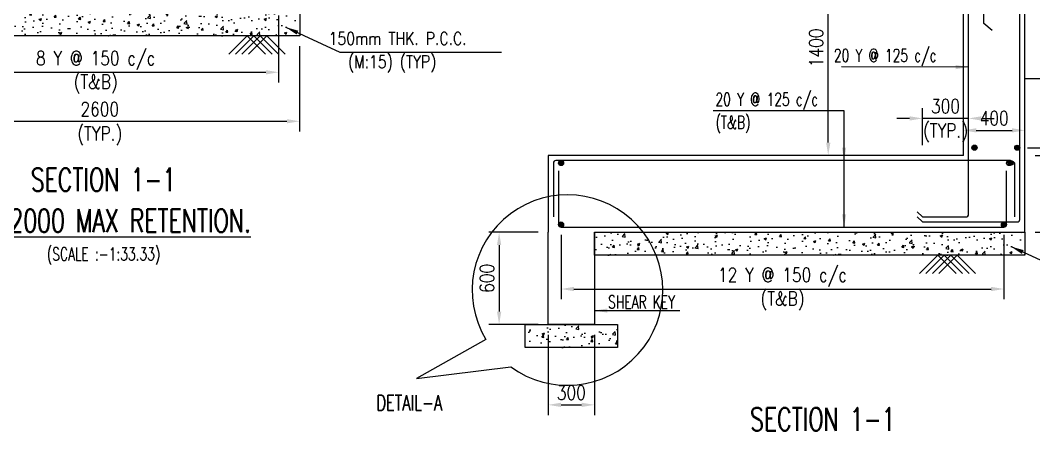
# Model space of a CAD drawing. Extents: x 345615 to 1272425, y -526289 to -156124.
# Drawn here: x 1039312 to 1059084, y -300382 to -292370 of the extents above; entities that cross this region are included whole.
import ezdxf
from ezdxf.enums import TextEntityAlignment as Align

# ---------------------------------------------------------------- set-up
doc = ezdxf.new("R2010")
doc.units = 0
doc.header["$LTSCALE"] = 500
doc.header["$MEASUREMENT"] = 0
doc.header["$PDMODE"] = 35
doc.header["$PDSIZE"] = -15
doc.layers.get('DEFPOINTS').update_dxf_attribs({"color": 4})
for name, color, linetype in [('FOOTING', 4, 'Continuous'), ('S-DIM-1', 5, 'Continuous'), ('S-FOOTING', 4, 'Continuous'), ('S-PCC', 9, 'Continuous'), ('S-REINFORCEMENT', 6, 'Continuous'), ('S-RETAINING WALL', 6, 'Continuous'), ('S-TEXT', 2, 'Continuous'), ('S-TEXT-1', 4, 'Continuous'), ('S-TITIL', 6, 'Continuous')]:
    doc.layers.add(name, color=color, linetype=linetype)
doc.styles.add('ROMANS', font='simplex.shx', dxfattribs={"width": 0.8, "height": 275, "bigfont": 'bigfont.shx'})
doc.dimstyles.new('dim100', dxfattribs={"dimtxt": 250, "dimasz": 250, "dimexe": 200, "dimexo": 200, "dimgap": 100, "dimtad": 1, "dimdec": 0, "dimzin": 0, "dimdsep": 46, "dimtxsty": 'ROMANS', "dimcen": 0, "dimclrd": 5, "dimclre": 5, "dimclrt": 4, "dimadec": 0, "dimazin": 0, "dimtfac": 1, "dimtdec": 0, "dimtix": 1, "dimtofl": 0, "dimtmove": 2, "dimatfit": 3, "dimfxl": 0, "dimtolj": 1, "dimtzin": 0, "dimlwd": -1, "dimlwe": -1, "dimarcsym": 0})
doc.dimstyles.new('dim33.33', dxfattribs={"dimtxt": 250, "dimasz": 250, "dimexe": 200, "dimexo": 200, "dimgap": 100, "dimtad": 1, "dimdec": 0, "dimlfac": 0.333331, "dimzin": 0, "dimdsep": 46, "dimtxsty": 'ROMANS', "dimcen": 0, "dimclrd": 5, "dimclre": 5, "dimclrt": 4, "dimadec": 0, "dimazin": 0, "dimtfac": 1, "dimtdec": 0, "dimtix": 1, "dimtofl": 0, "dimtmove": 2, "dimatfit": 3, "dimfxl": 0, "dimtolj": 1, "dimtzin": 0, "dimlwd": -1, "dimlwe": -1, "dimarcsym": 0})
doc.dimstyles.new('dim50', dxfattribs={"dimtxt": 250, "dimasz": 250, "dimexe": 200, "dimexo": 200, "dimgap": 100, "dimtad": 1, "dimdec": 0, "dimlfac": 0.5, "dimzin": 0, "dimdsep": 46, "dimtxsty": 'ROMANS', "dimcen": 0, "dimclrd": 5, "dimclre": 5, "dimclrt": 4, "dimadec": 0, "dimazin": 0, "dimtfac": 1, "dimtdec": 0, "dimtix": 1, "dimtofl": 0, "dimtmove": 2, "dimatfit": 3, "dimfxl": 0, "dimtolj": 1, "dimtzin": 0, "dimlwd": -1, "dimlwe": -1, "dimarcsym": 0})

# ---------------------------------------------------------------- blocks, each defined once
blk = doc.blocks.new('*D850')
at = {"layer": 'DEFPOINTS', "color": 0}
for p in [(1037213, -292076, -19), (1044353, -292076, -19), (1044353, -293386)]:
    blk.add_point(p, dxfattribs=at)
at = {"layer": 'S-DIM-1', "color": 5}
for p, q in [((1037213, -292276), (1037213, -293586)), ((1044353, -292276), (1044353, -293586)), ((1037463, -293386), (1044103, -293386))]:
    blk.add_line(p, q, dxfattribs=at)
for points in [[(1037463, -293344), (1037463, -293428), (1037213, -293386)], [(1044103, -293344), (1044103, -293428), (1044353, -293386)]]:
    blk.add_solid(points, dxfattribs=at)
at = {"layer": 'S-DIM-1', "color": 4, "insert": (1040783, -293386), "char_height": 275, "attachment_point": 5, "style": 'ROMANS'}
blk.add_mtext('\\A1;8 Y @ 150 c/c\\P(T&B)', dxfattribs=at)
blk = doc.blocks.new('*D851')
at = {"layer": 'DEFPOINTS', "color": 0}
for p in [(1036963, -292676, -19), (1044763, -292676, -19), (1044763, -294342)]:
    blk.add_point(p, dxfattribs=at)
at = {"layer": 'S-DIM-1', "color": 5}
for p, q in [((1036963, -292876), (1036963, -294542)), ((1044763, -292876), (1044763, -294542)), ((1037213, -294342), (1044513, -294342))]:
    blk.add_line(p, q, dxfattribs=at)
for points in [[(1037213, -294300), (1037213, -294383), (1036963, -294342)], [(1044513, -294300), (1044513, -294383), (1044763, -294342)]]:
    blk.add_solid(points, dxfattribs=at)
at = {"layer": 'S-DIM-1', "color": 4, "char_height": 275, "style": 'ROMANS'}
for s, insert, attachment_point in [('\\A1;2600', (1040863, -294242), 8), ('\\A1;(TYP.)', (1040863, -294442), 2)]:
    blk.add_mtext(s, dxfattribs=dict(at, insert=insert, attachment_point=attachment_point))
blk = doc.blocks.new('*D753')
at = {"layer": 'DEFPOINTS', "color": 0}
for p in [(1058763, -290954, 0), (1060064, -290954), (1058763, -294858, 0)]:
    blk.add_point(p, dxfattribs=at)
at = {"layer": 'S-DIM-1', "color": 5}
for p, q in [((1058963, -290954), (1060264, -290954)), ((1058963, -294858), (1060264, -294858))]:
    blk.add_line(p, q, dxfattribs=at)
at = {"layer": 'S-DIM-1', "color": 5, "lineweight": -3}
blk.add_line((1060064, -294608), (1060064, -291204), dxfattribs=at)
at = {"layer": 'S-DIM-1', "color": 5}
for points in [[(1060022, -291204), (1060106, -291204), (1060064, -290954)], [(1060022, -294608), (1060106, -294608), (1060064, -294858)]]:
    blk.add_solid(points, dxfattribs=at)
at = {"layer": 'S-DIM-1', "color": 4, "insert": (1060064, -292176), "char_height": 275, "attachment_point": 5, "rotation": 90, "style": 'ROMANS'}
blk.add_mtext('\\A1;10 Y @ 150 c/c\\P(E/F) (TYP.)', dxfattribs=at)
blk = doc.blocks.new('*D754')
at = {"layer": 'DEFPOINTS', "color": 0}
for p in [(1058913, -283803), (1061615, -283803), (1061122, -293508)]:
    blk.add_point(p, dxfattribs=at)
at = {"layer": 'S-DIM-1', "color": 5}
for p, q in [((1059113, -283803), (1061815, -283803)), ((1061322, -293508), (1061815, -293508))]:
    blk.add_line(p, q, dxfattribs=at)
at = {"layer": 'S-DIM-1', "color": 5, "lineweight": -3}
blk.add_line((1061615, -293258), (1061615, -284053), dxfattribs=at)
at = {"layer": 'S-DIM-1', "color": 5}
for points in [[(1061574, -284053), (1061657, -284053), (1061615, -283803)], [(1061574, -293258), (1061657, -293258), (1061615, -293508)]]:
    blk.add_solid(points, dxfattribs=at)
at = {"layer": 'S-DIM-1', "color": 4, "insert": (1061077, -288955), "char_height": 275, "attachment_point": 5, "rotation": 90, "style": 'ROMANS'}
blk.add_mtext('\\A1;2000 TO 2500\\P(MAX.)', dxfattribs=at)
blk = doc.blocks.new('*D755')
at = {"layer": 'DEFPOINTS', "color": 0}
for p in [(1058913, -295008), (1058913, -296508), (1059977, -296508)]:
    blk.add_point(p, dxfattribs=at)
at = {"layer": 'S-DIM-1', "color": 5}
for p, q in [((1059113, -295008), (1060177, -295008)), ((1059113, -296508), (1060177, -296508))]:
    blk.add_line(p, q, dxfattribs=at)
at = {"layer": 'S-DIM-1', "color": 5, "lineweight": -3}
blk.add_line((1059977, -295258), (1059977, -296258), dxfattribs=at)
at = {"layer": 'S-DIM-1', "color": 5}
for points in [[(1059936, -295258), (1060019, -295258), (1059977, -295008)], [(1059936, -296258), (1060019, -296258), (1059977, -296508)]]:
    blk.add_solid(points, dxfattribs=at)
at = {"layer": 'S-DIM-1', "color": 4, "char_height": 275, "rotation": 90, "style": 'ROMANS'}
for s, insert, attachment_point in [('\\A1;(TYP.)', (1060077, -295758), 2), ('\\A1;500', (1059877, -295758), 8)]:
    blk.add_mtext(s, dxfattribs=dict(at, insert=insert, attachment_point=attachment_point))
blk = doc.blocks.new('*D756')
at = {"layer": 'DEFPOINTS', "color": 0}
for p in [(1049863, -296358, -19), (1058503, -296358, -19), (1058503, -297616)]:
    blk.add_point(p, dxfattribs=at)
at = {"layer": 'S-DIM-1', "color": 5}
for p, q in [((1049863, -296558), (1049863, -297816)), ((1058503, -296558), (1058503, -297816)), ((1050113, -297616), (1058253, -297616))]:
    blk.add_line(p, q, dxfattribs=at)
for points in [[(1050113, -297574), (1050113, -297657), (1049863, -297616)], [(1058253, -297574), (1058253, -297657), (1058503, -297616)]]:
    blk.add_solid(points, dxfattribs=at)
at = {"layer": 'S-DIM-1', "color": 4, "insert": (1054183, -297616), "char_height": 275, "attachment_point": 5, "style": 'ROMANS'}
blk.add_mtext('\\A1;12 Y @ 150 c/c\\P(T&B)', dxfattribs=at)
blk = doc.blocks.new('*D757')
at = {"layer": 'DEFPOINTS', "color": 0}
for p in [(1056913, -294286), (1057813, -294881), (1056913, -295008)]:
    blk.add_point(p, dxfattribs=at)
at = {"layer": 'S-DIM-1', "color": 5}
for p, q in [((1056913, -294808), (1056913, -294086)), ((1057813, -294681), (1057813, -294086))]:
    blk.add_line(p, q, dxfattribs=at)
at = {"layer": 'S-DIM-1', "color": 5, "lineweight": -3}
for p, q in [((1056663, -294286), (1056413, -294286)), ((1057813, -294286), (1056913, -294286)), ((1058063, -294286), (1058313, -294286))]:
    blk.add_line(p, q, dxfattribs=at)
at = {"layer": 'S-DIM-1', "color": 5}
for points in [[(1056663, -294244), (1056663, -294328), (1056913, -294286)], [(1058063, -294244), (1058063, -294328), (1057813, -294286)]]:
    blk.add_solid(points, dxfattribs=at)
at = {"layer": 'S-DIM-1', "color": 4, "char_height": 275, "style": 'ROMANS'}
for s, insert, attachment_point in [('\\A1;300', (1057363, -294186), 8), ('\\A1;(TYP.)', (1057363, -294386), 2)]:
    blk.add_mtext(s, dxfattribs=dict(at, insert=insert, attachment_point=attachment_point))
blk = doc.blocks.new('*D769')
at = {"layer": 'DEFPOINTS', "color": 0}
for p in [(1049613, -296508), (1048654, -298308), (1049613, -298308)]:
    blk.add_point(p, dxfattribs=at)
at = {"layer": 'S-DIM-1', "color": 5}
for p, q in [((1049413, -296508), (1048454, -296508)), ((1049413, -298308), (1048454, -298308))]:
    blk.add_line(p, q, dxfattribs=at)
at = {"layer": 'S-DIM-1', "color": 5, "lineweight": -3}
blk.add_line((1048654, -296758), (1048654, -298058), dxfattribs=at)
at = {"layer": 'S-DIM-1', "color": 5}
for points in [[(1048613, -296758), (1048696, -296758), (1048654, -296508)], [(1048613, -298058), (1048696, -298058), (1048654, -298308)]]:
    blk.add_solid(points, dxfattribs=at)
at = {"layer": 'S-DIM-1', "color": 4, "insert": (1048417, -297408), "char_height": 275, "attachment_point": 5, "rotation": 90, "style": 'ROMANS'}
blk.add_mtext('\\A1;600', dxfattribs=at)
blk = doc.blocks.new('*D770')
at = {"layer": 'DEFPOINTS', "color": 0}
for p in [(1058913, -294520), (1057713, -295008), (1058913, -295008)]:
    blk.add_point(p, dxfattribs=at)
at = {"layer": 'S-DIM-1', "color": 5}
for p, q in [((1057713, -294808), (1057713, -294320)), ((1058913, -294808), (1058913, -294320))]:
    blk.add_line(p, q, dxfattribs=at)
at = {"layer": 'S-DIM-1', "color": 5, "lineweight": -3}
blk.add_line((1057963, -294520), (1058663, -294520), dxfattribs=at)
at = {"layer": 'S-DIM-1', "color": 5}
for points in [[(1057963, -294478), (1057963, -294561), (1057713, -294520)], [(1058663, -294478), (1058663, -294561), (1058913, -294520)]]:
    blk.add_solid(points, dxfattribs=at)
at = {"layer": 'S-DIM-1', "color": 4, "insert": (1058313, -294282), "char_height": 275, "attachment_point": 5, "style": 'ROMANS'}
blk.add_mtext('\\A1;400', dxfattribs=at)
blk = doc.blocks.new('*D773')
at = {"layer": 'DEFPOINTS', "color": 0}
for p in [(1049613, -298308), (1050513, -298308), (1050513, -299877)]:
    blk.add_point(p, dxfattribs=at)
at = {"layer": 'S-DIM-1', "color": 5}
for p, q in [((1049613, -298508), (1049613, -300077)), ((1050513, -298508), (1050513, -300077))]:
    blk.add_line(p, q, dxfattribs=at)
at = {"layer": 'S-DIM-1', "color": 5, "lineweight": -3}
blk.add_line((1049863, -299877), (1050263, -299877), dxfattribs=at)
at = {"layer": 'S-DIM-1', "color": 5}
for points in [[(1049863, -299835), (1049863, -299919), (1049613, -299877)], [(1050263, -299835), (1050263, -299919), (1050513, -299877)]]:
    blk.add_solid(points, dxfattribs=at)
at = {"layer": 'S-DIM-1', "color": 4, "insert": (1050063, -299639), "char_height": 275, "attachment_point": 5, "style": 'ROMANS'}
blk.add_mtext('\\A1;300', dxfattribs=at)
blk = doc.blocks.new('*D778')
at = {"layer": 'DEFPOINTS', "color": 0}
for p in [(1055075, -290807), (1057713, -290807, -11), (1056413, -295008, -11)]:
    blk.add_point(p, dxfattribs=at)
at = {"layer": 'S-DIM-1', "color": 5}
for p, q in [((1057513, -290807), (1054875, -290807)), ((1056213, -295008), (1054875, -295008))]:
    blk.add_line(p, q, dxfattribs=at)
at = {"layer": 'S-DIM-1', "color": 5, "lineweight": -3}
blk.add_line((1055075, -294758), (1055075, -291057), dxfattribs=at)
at = {"layer": 'S-DIM-1', "color": 5}
for points in [[(1055034, -291057), (1055117, -291057), (1055075, -290807)], [(1055034, -294758), (1055117, -294758), (1055075, -295008)]]:
    blk.add_solid(points, dxfattribs=at)
at = {"layer": 'S-DIM-1', "color": 4, "insert": (1054838, -292908), "char_height": 275, "attachment_point": 5, "rotation": 90, "style": 'ROMANS'}
blk.add_mtext('\\A1;1400', dxfattribs=at)

msp = doc.modelspace()

# ---------------------------------------------------------------- hatches: boundary and pattern name
at = {"layer": 'S-PCC', "linetype": 'ByBlock'}
h = msp.add_hatch(dxfattribs=at)
h.set_pattern_fill('AR-CONC,_O', color=256, scale=66.666667)
h.set_pattern_definition([(50, (-16057504.38, 119101.7), (478.173455, -41.834757), [50, -550]), (355, (-16057504.4, 119101.7), (-92.500889, 501.461422), [40, -440]), (100.4514445, (-16057464.53, 119098.23), (385.672564, 459.626661), [42.493461, -467.428075]), (46.1842, (-16057504.4, 119235.05), (711.49422, -110.346187), [75, -825]), (96.6356355, (-16057445.1, 119225.85), (623.107964, 649.4124), [63.740228, -701.142507]), (351.184164, (-16057504.4, 119235.05), (623.107963, 649.4124), [60, -660]), (21, (-16057437.7, 119201.7), (397.938035, -268.412594), [50, -550]), (326, (-16057437.7, 119201.7), (162.210221, 483.433363), [40, -440]), (71.4514447, (-16057404.55, 119179.35), (560.148251, 215.020769), [42.49346, -467.428075]), (37.5, (-16057504.38, 119101.71), (8.1065702, 221.9292359), [0, -434.6666667, 0, -446.6666667, 0, -441.6666667]), (7.5, (-16057504.38, 119101.71), (175.3796916, 262.9411413), [0, -254.6666667, 0, -424.6666667, 0, -168.3333333]), (327.5, (-16057653.04, 119101.71), (355.8816241, -15.0365812), [0, -166.6666667, 0, -520, 0, -690]), (317.5, (-16057719.7, 119101.7), (388.7907796, 66.736655), [0, -216.6666667, 0, -345.3333333, 0, -490])])
h.paths.add_polyline_path([(1036513.061, -292675.506), (1036513.049, -292225.503), (1044763.049, -292225.506), (1044763.049, -292675.506)])
h = msp.add_hatch(dxfattribs=at)
h.set_pattern_fill('AR-CONC,_O', color=256, scale=66.666667)
h.set_pattern_definition([(50, (-16043354.7, 114819.45), (478.173455, -41.834757), [50, -550]), (355, (-16043354.7, 114819.45), (-92.500889, 501.461422), [40, -440]), (100.4514445, (-16043314.84, 114815.97), (385.672564, 459.626661), [42.493461, -467.428075]), (46.1842, (-16043354.7, 114952.8), (711.49422, -110.346187), [75, -825]), (96.6356355, (-16043295.4, 114943.6), (623.107964, 649.4124), [63.740228, -701.142507]), (351.184164, (-16043354.7, 114952.8), (623.107963, 649.4124), [60, -660]), (21, (-16043288.02, 114919.45), (397.938035, -268.412594), [50, -550]), (326, (-16043288, 114919.45), (162.210221, 483.433363), [40, -440]), (71.4514447, (-16043254.86, 114897.1), (560.148251, 215.020769), [42.49346, -467.428075]), (37.5, (-16043354.69, 114819.45), (8.1065702, 221.9292359), [0, -434.6666667, 0, -446.6666667, 0, -441.6666667]), (7.5, (-16043354.7, 114819.45), (175.3796916, 262.9411413), [0, -254.6666667, 0, -424.6666667, 0, -168.3333333]), (327.5, (-16043503.36, 114819.45), (355.8816241, -15.0365812), [0, -166.6666667, 0, -520, 0, -690]), (317.5, (-16043570.02, 114819.45), (388.7907796, 66.736655), [0, -216.6666667, 0, -345.3333333, 0, -490])])
h.paths.add_polyline_path([(1050512.737, -296957.768), (1050512.737, -296507.768), (1058912.737, -296507.768), (1058912.737, -296957.768)])
h = msp.add_hatch(dxfattribs=at)
h.set_pattern_fill('AR-CONC,_O', color=256, scale=66.666667)
h.set_pattern_definition([(50, (-16044254.7, 113019.45), (478.173455, -41.834757), [50, -550]), (355, (-16044254.7, 113019.45), (-92.500889, 501.461422), [40, -440]), (100.4514445, (-16044214.84, 113015.97), (385.672564, 459.626661), [42.493461, -467.428075]), (46.1842, (-16044254.7, 113152.8), (711.49422, -110.346187), [75, -825]), (96.6356355, (-16044195.4, 113143.6), (623.107964, 649.4124), [63.740228, -701.142507]), (351.184164, (-16044254.7, 113152.8), (623.107963, 649.4124), [60, -660]), (21, (-16044188.02, 113119.45), (397.938035, -268.412594), [50, -550]), (326, (-16044188, 113119.45), (162.210221, 483.433363), [40, -440]), (71.4514447, (-16044154.86, 113097.1), (560.148251, 215.020769), [42.49346, -467.428075]), (37.5, (-16044254.69, 113019.45), (8.1065702, 221.9292359), [0, -434.6666667, 0, -446.6666667, 0, -441.6666667]), (7.5, (-16044254.7, 113019.45), (175.3796916, 262.9411413), [0, -254.6666667, 0, -424.6666667, 0, -168.3333333]), (327.5, (-16044403.36, 113019.45), (355.8816241, -15.0365812), [0, -166.6666667, 0, -520, 0, -690]), (317.5, (-16044470.02, 113019.45), (388.7907796, 66.736655), [0, -216.6666667, 0, -345.3333333, 0, -490])])
h.paths.add_polyline_path([(1049162.737, -298757.768), (1049162.737, -298307.768), (1050962.737, -298307.768), (1050962.737, -298757.768)])

# ---------------------------------------------------------------- linework, layer by layer
at = {"color": 1}
msp.add_line((1058912.737, -293507.768, -11.068), (1063473.454, -293507.768, -11.068), dxfattribs=at)
at = {"layer": 'FOOTING', "ltscale": 0.3, "elevation": -11.068}
msp.add_lwpolyline([(1050512.737, -296507.768), (1050512.737, -298307.768), (1049612.737, -298307.768), (1049612.737, -296507.768)], dxfattribs=at)
at = {"layer": 'S-FOOTING', "elevation": -11.068}
for points in [[(1057712.737, -295007.768), (1049612.737, -295007.768), (1049612.737, -296507.768)], [(1050512.737, -296507.768), (1058912.737, -296507.768)]]:
    msp.add_lwpolyline(points, dxfattribs=at)
at = {"layer": 'S-PCC'}
msp.add_lwpolyline([(1036513.061, -292675.506), (1036513.049, -292225.503), (1044763.049, -292225.506), (1044763.049, -292675.506)], close=True, dxfattribs=at)
for points in [[(1044098.63, -293033.479), (1043740.658, -292675.506), (1043382.685, -293033.479)], [(1044225.193, -293033.479), (1043867.22, -292675.506), (1043509.247, -293033.479)], [(1044351.755, -293033.479), (1043993.783, -292675.506), (1043635.81, -293033.479)], [(1044478.318, -293033.479), (1044120.345, -292675.506), (1043762.372, -293033.479)]]:
    msp.add_lwpolyline(points, dxfattribs=at)
at = {"layer": 'S-PCC', "elevation": -11.068}
for points in [[(1050512.737, -296957.768), (1050512.737, -296507.768), (1058912.737, -296507.768), (1058912.737, -296957.768)], [(1049162.737, -298757.768), (1049162.737, -298307.768), (1050962.737, -298307.768), (1050962.737, -298757.768)]]:
    msp.add_lwpolyline(points, close=True, dxfattribs=at)
for points in [[(1057569.112, -297315.741), (1057211.139, -296957.768), (1056853.167, -297315.741)], [(1057695.675, -297315.741), (1057337.702, -296957.768), (1056979.729, -297315.741)], [(1057822.237, -297315.741), (1057464.264, -296957.768), (1057106.292, -297315.741)], [(1057948.8, -297315.741), (1057590.827, -296957.768), (1057232.854, -297315.741)]]:
    msp.add_lwpolyline(points, dxfattribs=at)
at = {"layer": 'S-REINFORCEMENT', "color": 5, "ltscale": 10, "elevation": -11.068}
for points in [[(1056812.737, -296207.768), (1056912.737, -296307.768), (1058762.737, -296307.768, 0.414213562), (1058812.737, -296257.768), (1058812.737, -283952.768, 0.414213562), (1058762.737, -283902.768), (1058575.457, -283902.768)], [(1058271.226, -292569.886), (1058112.737, -292434.067), (1058112.737, -284052.768, -0.414213562), (1058162.737, -284002.768), (1058380.813, -284002.768)], [(1056812.737, -296107.768), (1056912.737, -296207.768), (1057762.737, -296207.768, 0.414213562), (1057812.737, -296157.768), (1057812.737, -290957.146, -0.414042698), (1057862.708, -290907.146), (1058466.928, -290907.058)], [(1058712.737, -296207.768), (1058712.737, -295157.768, 0.242400153), (1058602.737, -295107.768), (1049762.737, -295107.768, 0.414213562), (1049712.737, -295157.768), (1049712.737, -296207.768)], [(1049812.737, -295307.768), (1049812.737, -296357.768, 0.414213562), (1049862.737, -296407.768), (1058502.737, -296407.768, 0.414213562), (1058552.737, -296357.768), (1058552.737, -295307.768)]]:
    msp.add_lwpolyline(points, format="xyb", dxfattribs=at)
at = {"layer": 'S-REINFORCEMENT', "color": 5, "ltscale": 10, "const_width": 50, "elevation": -11.068}
for points in [[(1057902.49, -294857.256, 1), (1057952.49, -294857.256, 1)], [(1058737.737, -294857.766, 1), (1058787.737, -294857.766, 1)], [(1049887.737, -295157.768, 1), (1049837.737, -295157.768, 1)], [(1058577.737, -295157.768, -0.454545455), (1058687.737, -295157.768, -0.454545455)], [(1049887.737, -296357.768, -1), (1049837.737, -296357.768, -1)], [(1058527.737, -296357.768, -1), (1058477.737, -296357.768, -1)]]:
    msp.add_lwpolyline(points, format="xyb", close=True, dxfattribs=at)
at = {"layer": 'S-REINFORCEMENT', "color": 5, "ltscale": 10}
for centre in [(1057927.49, -294857.256, -11.068), (1058762.737, -294857.766, -11.068), (1049862.737, -295157.768, -11.068), (1058602.737, -295157.768, -11.068), (1049862.737, -296357.768, -11.068), (1058502.737, -296357.768, -11.068)]:
    msp.add_circle(centre, 50, dxfattribs=at)
at = {"layer": 'S-RETAINING WALL', "color": 4, "elevation": -11.068}
for points in [[(1058912.737, -296507.768), (1058912.737, -283802.768)], [(1057712.737, -295007.768), (1057712.737, -290807.233)]]:
    msp.add_lwpolyline(points, dxfattribs=at)
at = {"layer": 'S-TEXT', "color": 2, "ltscale": 11, "elevation": 7.974}
msp.add_lwpolyline([(1048396.98, -298599.075), (1047045.186, -299362.081), (1048883.609, -299132.51)], dxfattribs=at)
at = {"layer": 'S-TEXT', "color": 2, "ltscale": 11}
msp.add_arc((1049987.737, -297636.581, 7.974), 1859.274, 233.5693979, 211.1762062, dxfattribs=at)

# ---------------------------------------------------------------- texts
at = {"layer": 'S-TEXT', "style": 'ROMANS', "width": 0.7}
msp.add_text('(SCALE :-1:33.33)', height=250, dxfattribs=at).set_placement((1040936.659, -296931.392, 19.417), align=Align.MIDDLE_CENTER)
at = {"layer": 'S-TEXT', "color": 2, "ltscale": 11, "style": 'ROMANS', "width": 0.7}
msp.add_text('DETAIL-A', height=300, dxfattribs=at).set_placement((1046903.815, -299985.484, -93.982), align=Align.CENTER)
at = {"layer": 'S-TEXT-1', "style": 'ROMANS'}
for s, width, p in [('150mm THK. P.C.C.', 0.8, (1045328.965, -292725.938, 189.587)), ('(M:15) (TYP)', 0.8, (1045704.721, -293180.792, 189.587)), ('20 Y @ 125 c/c', 0.7, (1055184.708, -293056.421, -11.068)), ('20 Y @ 125 c/c', 0.7, (1052875.122, -293913.147, -11.068)), ('(T&B)', 0.7, (1052875.122, -294363.147, -11.068)), ('SHEAR KEY', 0.7, (1050780.66, -297869.186, -11.068))]:
    msp.add_text(s, height=250, dxfattribs=dict(at, width=width)).set_placement(p, align=Align.MIDDLE_LEFT)
at = {"layer": 'S-TITIL', "style": 'ROMANS', "width": 0.7}
for s, p in [('SECTION 1-1', (1040936.659, -295481.392, 19.417)), ('%%UFOR 2000 MAX RETENTION.', (1040936.659, -296281.392, 19.417)), ('SECTION 1-1', (1054969.844, -300157.1, 8.349))]:
    msp.add_text(s, height=450, dxfattribs=at).set_placement(p, align=Align.MIDDLE_CENTER)

# ---------------------------------------------------------------- dimensions: what is measured, and where the dimension line sits
at = {"layer": 'S-DIM-1'}
for base, p1, p2, angle, text, override, picture, middle in [((1061615.245, -283802.768, -11.068), (1061122.438, -293507.768, -11.068), (1058912.737, -283802.768, -11.068), 270, '2000 TO 2500\\P(MAX.)', {"dimtxsty": 'ROMANS', "dimtofl": 1, "dimtmove": 0, "dimlwd": 65533}, '*D754', (1061615.245, -288955.268, -11.068)), ((1060063.971, -290953.773, -11.068), (1058762.737, -294857.766, -11.068), (1058762.737, -290953.773, -11.068), 90, '10 Y @ 150 c/c\\X(E/F) (TYP.)', {"dimtxt": 250, "dimasz": 250, "dimtxsty": 'ROMANS', "dimtofl": 1, "dimtmove": 0, "dimlwd": 65533}, '*D753', (1060063.971, -292175.678, -11.068))]:
    dim = msp.add_linear_dim(base=base, p1=p1, p2=p2, angle=angle, text=text, dimstyle='dim33.33', override=override, dxfattribs=at)
    dim.commit()
    dim.dimension.update_dxf_attribs({"geometry": picture, "text_midpoint": middle, "dimtype": 160})
dim = msp.add_linear_dim(base=(1055075.197, -290807.233), p1=(1056412.624, -295007.768, -11.068), p2=(1057712.737, -290807.233, -11.068), angle=90, dimstyle='dim33.33', override={"dimtofl": 1, "dimtmove": 0, "dimlwd": 65533}, dxfattribs=at)
dim.commit()
dim.dimension.update_dxf_attribs({"geometry": '*D778', "text_midpoint": (1054837.697, -292907.5)})
for base, p1, p2, text, picture, middle in [((1044353.049, -293386.061, 19.417), (1037213.049, -292075.506), (1044353.049, -292075.506), '8 Y @ 150 c/c\\X(T&B)', '*D850', (1040783.049, -293386.061, 19.417)), ((1058502.737, -297615.748, 8.349), (1049862.737, -296357.768, -11.068), (1058502.737, -296357.768, -11.068), '12 Y @ 150 c/c\\X(T&B)', '*D756', (1054182.737, -297615.748, 8.349))]:
    dim = msp.add_linear_dim(base=base, p1=p1, p2=p2, text=text, dimstyle='dim33.33', override={"dimtxt": 250, "dimasz": 250, "dimtmove": 0}, dxfattribs=at)
    dim.commit()
    dim.dimension.update_dxf_attribs({"geometry": picture, "text_midpoint": middle, "dimtype": 160})
dim = msp.add_linear_dim(base=(1044763.049, -294341.807, 19.417), p1=(1036963.049, -292675.506), p2=(1044763.049, -292675.506), text='<>\\X(TYP.)', dimstyle='dim33.33', override={"dimtxt": 250, "dimasz": 250, "dimtmove": 0}, dxfattribs=at)
dim.commit()
dim.dimension.update_dxf_attribs({"geometry": '*D851', "text_midpoint": (1040863.049, -294341.807, 19.417)})
for base, p1, p2, angle, picture, middle in [((1056912.737, -294286.064, -11.068), (1057812.737, -294880.964, -11.068), (1056912.737, -295007.768, -11.068), 180, '*D757', (1057362.737, -294286.064, -11.068)), ((1059977.368, -296507.768, -11.068), (1058912.737, -295007.768, -11.068), (1058912.737, -296507.768, -11.068), 90, '*D755', (1059977.368, -295757.768, -11.068))]:
    dim = msp.add_linear_dim(base=base, p1=p1, p2=p2, angle=angle, text='<>\\X(TYP.)', dimstyle='dim33.33', override={"dimtxt": 250, "dimasz": 250, "dimtofl": 1, "dimtmove": 0, "dimlwd": 65533}, dxfattribs=at)
    dim.commit()
    dim.dimension.update_dxf_attribs({"geometry": picture, "text_midpoint": middle})
for p1, p2, distance, picture, middle in [((1057712.737, -295007.768, -11.068), (1058912.737, -295007.768, -11.068), 488.036, '*D770', (1058312.737, -294282.231, -11.068)), ((1049612.737, -296507.768, -11.068), (1049612.737, -298307.768, -11.068), -958.241, '*D769', (1048416.996, -297407.768, -11.068)), ((1049612.737, -298307.768, -11.068), (1050512.737, -298307.768, -11.068), -1569.145, '*D773', (1050062.737, -299639.413, -11.068))]:
    dim = msp.add_aligned_dim(p1=p1, p2=p2, distance=distance, dimstyle='dim33.33', override={"dimtofl": 1, "dimtmove": 0, "dimlwd": 65533}, dxfattribs=at)
    dim.commit()
    dim.dimension.update_dxf_attribs({"geometry": picture, "text_midpoint": middle})

# ---------------------------------------------------------------- leaders
for points, override in [([(1055384.527, -295107.768, -11.068), (1055384.527, -294138.147, -11.068), (1052830.047, -294138.147, -11.068)], {"dimtad": 0, "dimarcsym": 1}), ([(1055384.527, -296407.768, -11.068), (1055384.527, -294138.147, -11.068), (1052830.047, -294138.147, -11.068)], {"dimgap": 100, "dimtad": 0, "dimarcsym": 1})]:
    msp.add_leader(points, dimstyle='dim100', override=override)
at = {"layer": 'FOOTING', "ltscale": 0.3}
msp.add_leader([(1050515.648, -298036.868, -11.068), (1052183.103, -298036.868, -11.068)], dimstyle='dim50', override={"dimgap": 100, "dimtad": 0}, dxfattribs=at)
at = {"layer": 'S-DIM-1'}
for points in [[(1044492.549, -292507.049), (1045549.049, -292992.506), (1048697.974, -292992.506)], [(1057812.737, -293284.808, -11.068), (1055332.951, -293281.421, -11.068)], [(1058642.237, -296789.311, -11.068), (1059698.737, -297274.768, -11.068), (1062847.661, -297274.768, -11.068)]]:
    msp.add_leader(points, dimstyle='dim100', dxfattribs=at)

doc.saveas('drawing.dxf')
